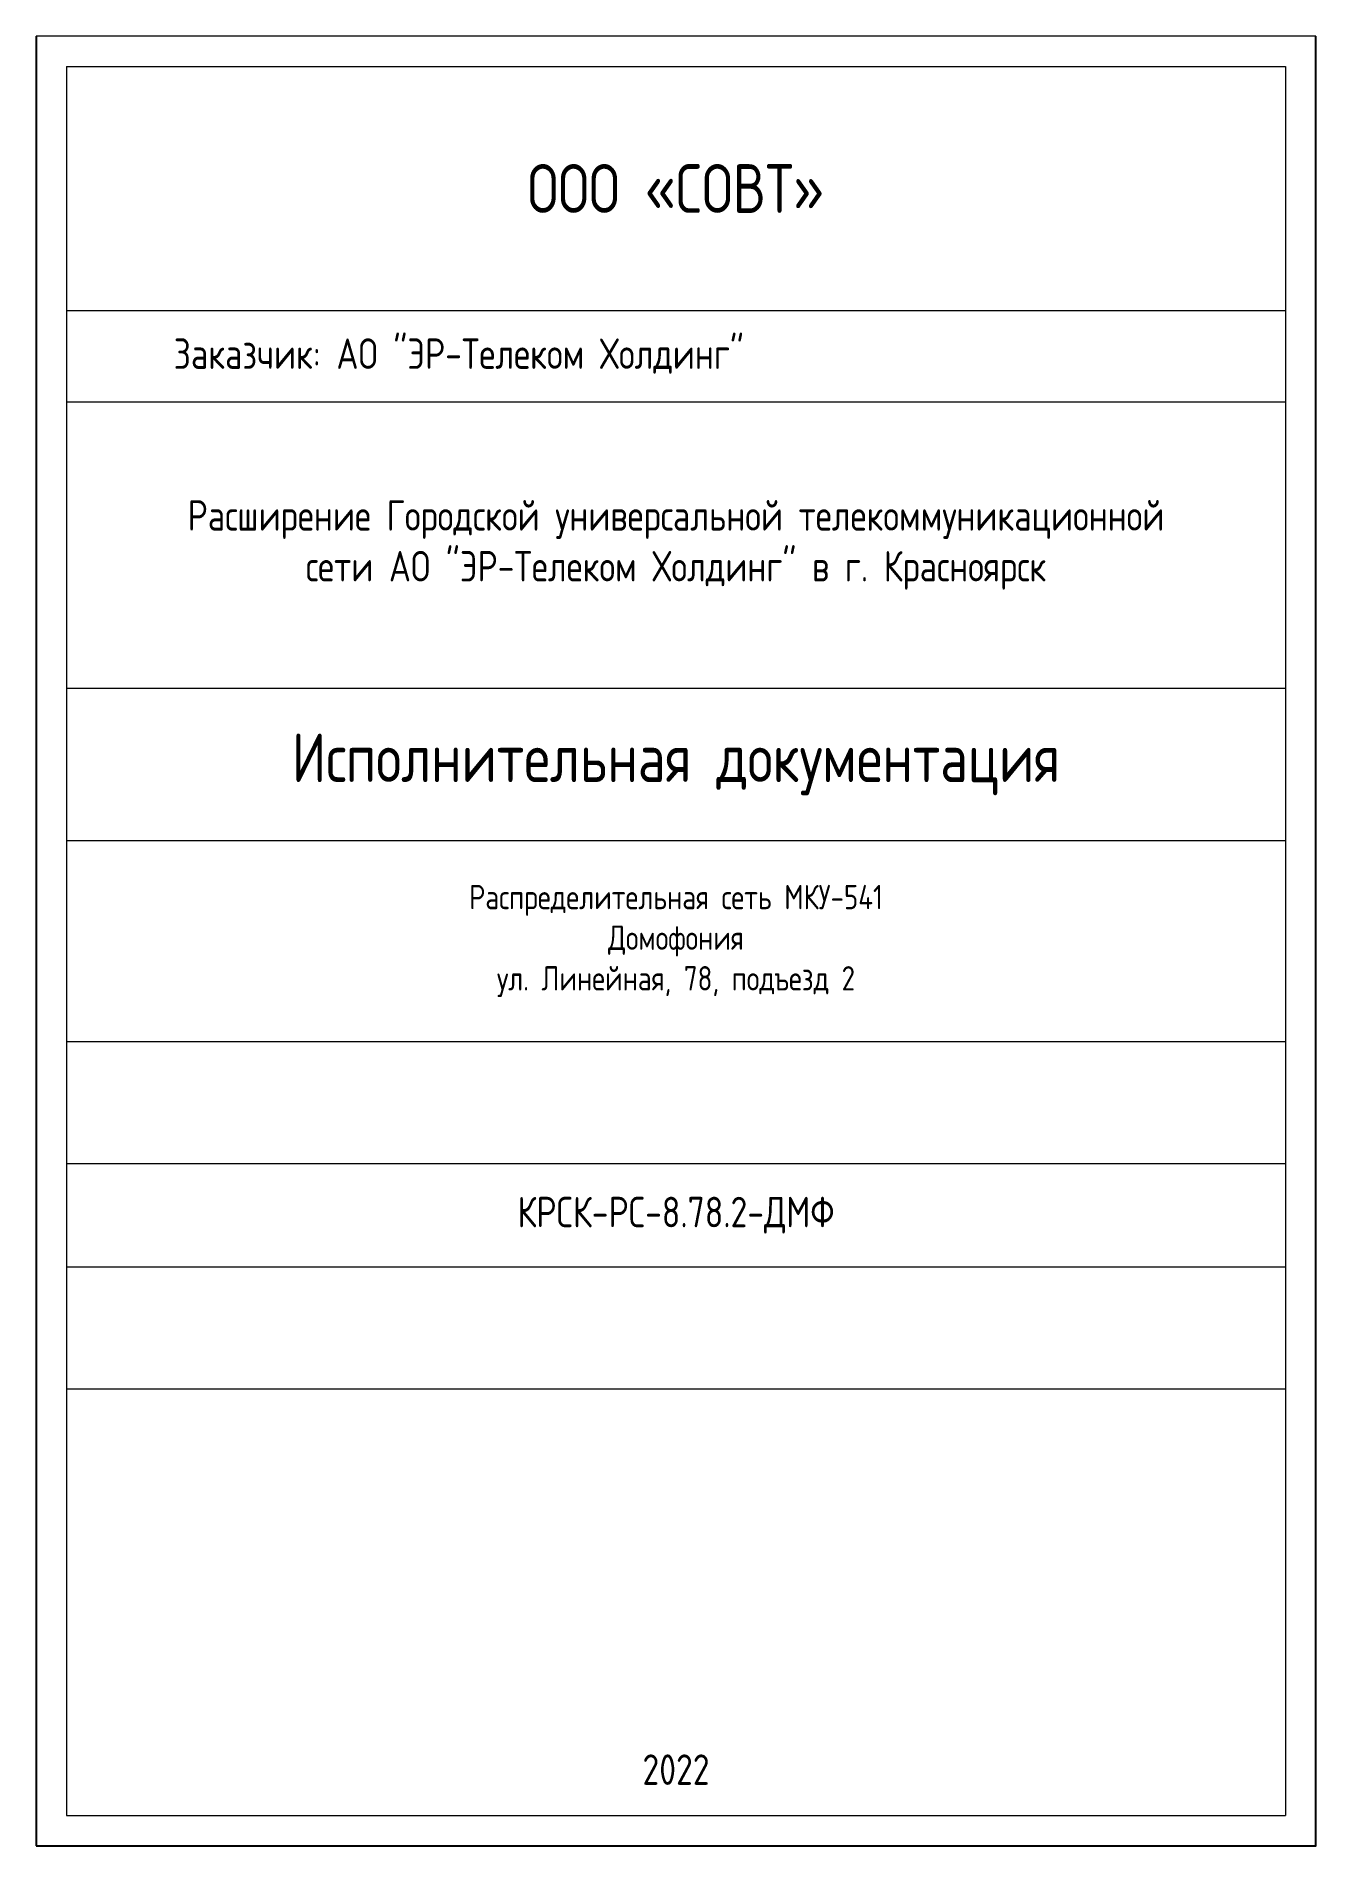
# Paper-space layout '1' of a CAD drawing. Header units: millimetres. Extents: x 0 to 210, y 0 to 297.
# The model-space entities are those that its viewports show. They can reach past a viewport. Long polylines and large blocks are cut down to what shows.
import ezdxf

# ---------------------------------------------------------------- set-up
doc = ezdxf.new("R2010")
doc.units = ezdxf.units.MM
doc.layers.add('(034) Оформление_0', color=7, linetype='Continuous', lineweight=9)
doc.layers.add('ВЭ', color=7, linetype='Continuous', plot=False)
doc.layers.add('ВЭ_', color=7, linetype='Continuous', plot=False)
doc.styles.get("Standard").update_dxf_attribs({"font": ''})
doc.styles.get('Standard').set_extended_font_data('GOST type A')

# ---------------------------------------------------------------- blocks, each defined once
blk = doc.blocks.new('*U207')
at = {"layer": '(034) Оформление_0', "lineweight": 60}
for p, q in [((20, 90), (8, 90)), ((13, 5), (13, 90)), ((20, 65), (8, 65)), ((20, 30), (8, 30))]:
    blk.add_line(p, q, dxfattribs=at)
at = {"layer": '(034) Оформление_0'}
blk.add_lwpolyline([(210, 297), (0, 297), (0, 0), (210, 0)], close=True, dxfattribs=at)
at = {"layer": '(034) Оформление_0', "lineweight": 60}
for points in [[(205, 5), (205, 292), (20, 292), (20, 5)], [(20, 90), (8, 90), (8, 5), (20, 5)]]:
    blk.add_lwpolyline(points, close=True, dxfattribs=at)
at = {"layer": '(034) Оформление_0', "char_height": 2.5, "attachment_point": 5, "rotation": 90}
for s, insert, width in [('Взам.инв.№', (10.5, 77.5), 25), ('Подп. и дата', (10.5, 47.5), 35), ('Инв. №подл.', (10.5, 17.5), 25)]:
    blk.add_mtext(s, dxfattribs=dict(at, insert=insert, width=width))
blk = doc.blocks.new('*T209')
at = {"layer": 'Defpoints', "color": 8, "linetype": 'ByBlock', "lineweight": 0, "transparency": 16777216}
for p, q in [((0, 0), (200, 0)), ((0, 0), (0, -287)), ((200, 0), (200, -287)), ((0, -40), (200, -40)), ((0, -55), (200, -55)), ((0, -102), (200, -102)), ((0, -127), (200, -127)), ((0, -160), (200, -160)), ((0, -180), (200, -180)), ((0, -197), (200, -197)), ((0, -217), (200, -217)), ((0, -287), (200, -287))]:
    blk.add_line(p, q, dxfattribs=at)
at = {"color": 0, "transparency": 16777216}
for s, insert, char_height, width, attachment_point in [('{\\fGOST type A|b0|i0|c0;ООО «СОВТ»', (100, -20), 8, 200, 5), ('{\\C256; Заказчик: АО "ЭР-Телеком Холдинг"}', (15, -47.5), 5, 170, 4), ('{\\fGOST type A|b0|i0|c0;Расширение Городской универсальной телекоммуникационной сети АО "ЭР-Телеком Холдинг" в г. Красноярск', (100, -78.5), 5, 170, 5), ('Исполнительная документация', (100, -114.5), 8, 190, 5), ('{\\fGOST type A|b0|i0|c0;Распределительная сеть МКУ-541^JДомофония^Jул. Линейная, 78, подъезд 2', (100, -143.5), 4, 200, 5), ('{\\fGOST type A|b0|i0|c0;', (100, -170), 4, 200, 5), ('{\\fGOST type A|b0|i0|c0;КРСК-РС-8.78.2-ДМФ', (100, -188.5), 5, 200, 5), ('{\\fGOST type A|b0|i0|c0;2022', (100, -282), 5, 200, 8)]:
    blk.add_mtext(s, dxfattribs=dict(at, insert=insert, char_height=char_height, width=width, attachment_point=attachment_point))

msp = doc.modelspace()

# ---------------------------------------------------------------- linework, layer by layer
at = {"layer": 'ВЭ'}
for points in [[(-210.72, -516.91), (-0.72, -516.91), (-0.72, -219.91), (-210.72, -219.91)], [(-0.72, -516.91), (209.28, -516.91), (209.28, -219.91), (-0.72, -219.91)]]:
    msp.add_lwpolyline(points, close=True, dxfattribs=at)

# ---------------------------------------------------------------- block references
at = {"layer": '(034) Оформление_0'}
msp.add_blockref('*U207', (-0.72, -516.91), dxfattribs=at)
msp.add_blockref('*T209', (-205.72, -224.91))

psp = doc.layouts.new('1')

# ---------------------------------------------------------------- viewports
at = {"layer": 'ВЭ_'}
psp.add_viewport(center=(105, 148.5), size=(210, 297), view_center_point=(-105.72, -368.41), view_height=297, dxfattribs=at)

doc.saveas('drawing.dxf')
